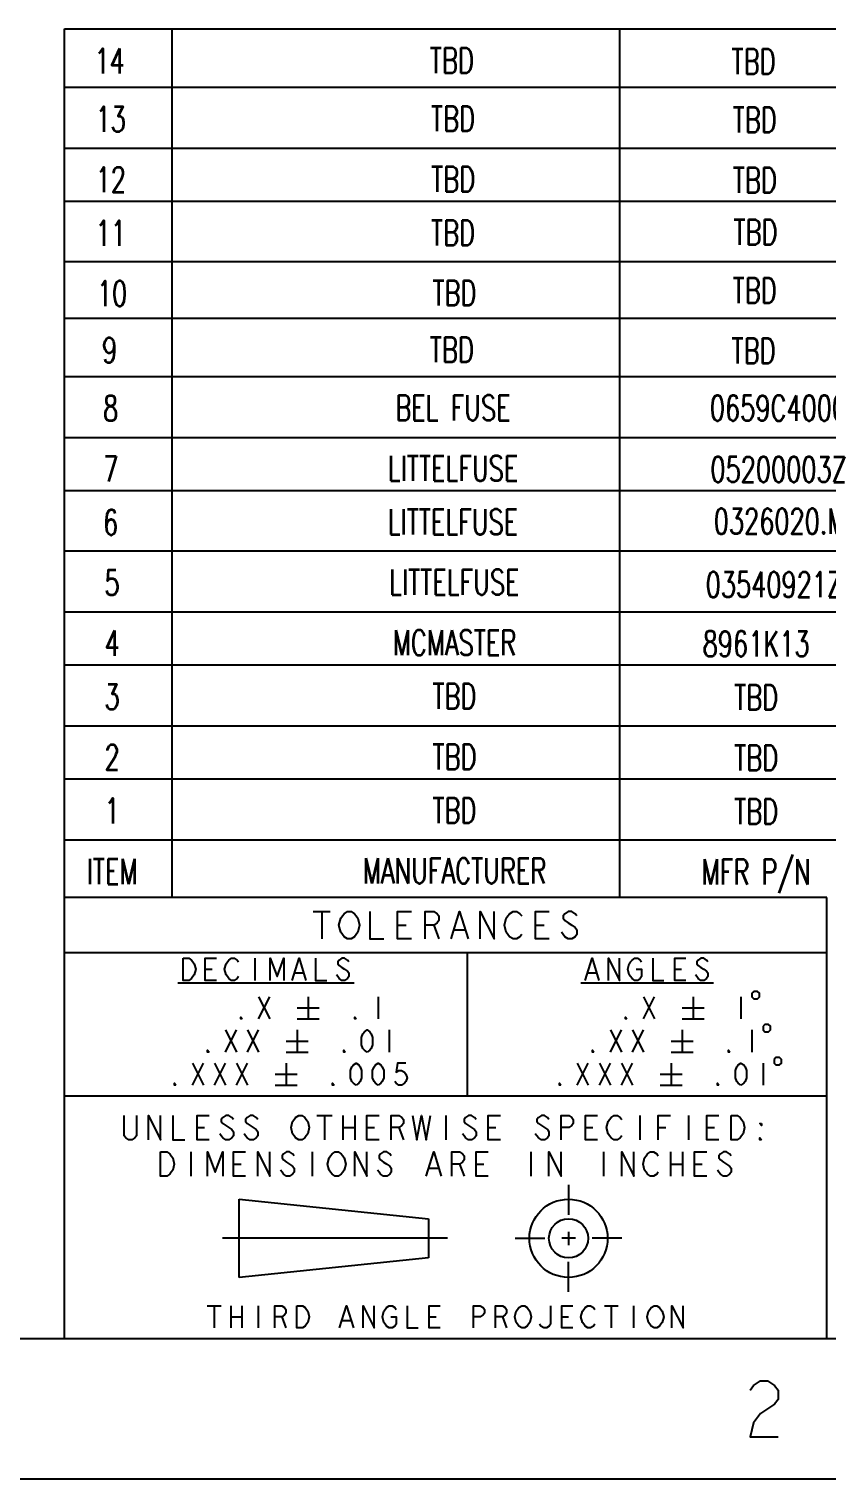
# Model space of a CAD drawing. Extents: x 0 to 22, y 0 to 17.
# Drawn here: x 11.13 to 13.98, y 0 to 5.17 of the extents above; entities that cross this region are included whole.
import ezdxf
from ezdxf.enums import TextEntityAlignment as Align
from ezdxf.lldxf.tags import DXFTag

# ---------------------------------------------------------------- set-up
doc = ezdxf.new("R2010")
doc.units = 0
doc.header["$LTSCALE"] = 1.21
doc.header["$MEASUREMENT"] = 0
doc.layers.add('DEFAULT_1', color=7, linetype='CENTER')
doc.styles.add('STNARROW', font='ROMANS', dxfattribs={"width": 0.7})
tags = doc.linetypes.add('CENTER', pattern=[0.6, 0.375, -0.075, 0.075, -0.075]).pattern_tags.tags
tags[10:11] = [DXFTag(74, 4), DXFTag(75, 0), DXFTag(340, '0'), DXFTag(46, 1.0), DXFTag(50, 0.0), DXFTag(44, 0.0), DXFTag(45, 0.0)]
tags[8:9] = [DXFTag(74, 4), DXFTag(75, 0), DXFTag(340, '0'), DXFTag(46, 1.0), DXFTag(50, 0.0), DXFTag(44, 0.0), DXFTag(45, 0.0)]
tags[6:7] = [DXFTag(74, 4), DXFTag(75, 0), DXFTag(340, '0'), DXFTag(46, 1.0), DXFTag(50, 0.0), DXFTag(44, 0.0), DXFTag(45, 0.0)]
tags[4:5] = [DXFTag(74, 4), DXFTag(75, 0), DXFTag(340, '0'), DXFTag(46, 1.0), DXFTag(50, 0.0), DXFTag(44, 0.0), DXFTag(45, 0.0)]

msp = doc.modelspace()

# ---------------------------------------------------------------- linework, layer by layer
for p, q in [((11.2559, 2.0748), (11.2559, 5.1747)), ((11.2559, 5.1747), (21.4911, 5.1747)), ((11.639, 2.0748), (11.639, 5.1747)), ((13.2371, 2.0748), (13.2371, 5.1747)), ((11.2559, 4.9671), (21.4951, 4.9671)), ((11.2559, 4.7493), (21.4951, 4.7493)), ((11.2559, 4.5599), (21.4951, 4.5599)), ((11.2559, 4.3449), (21.5, 4.3449)), ((11.2559, 4.1427), (21.4911, 4.1427)), ((11.2559, 3.9351), (21.4951, 3.9351)), ((11.2559, 3.7173), (21.4951, 3.7173)), ((11.2559, 3.5279), (21.4951, 3.5279)), ((11.2559, 3.3129), (21.5, 3.3129)), ((11.2559, 3.0951), (21.5, 3.0951)), ((11.2559, 2.9057), (21.5, 2.9057)), ((11.2559, 2.6879), (21.5, 2.6879)), ((11.2559, 2.4985), (21.5, 2.4985)), ((11.2559, 2.2806), (21.5, 2.2806))]:
    msp.add_line(p, q)
at = {"color": 2, "linetype": 'Continuous'}
for p, q in [((13.9763, 2.0748), (11.2559, 2.0748)), ((11.2559, 0.5), (11.2559, 2.0748)), ((13.9763, 0.5), (13.9763, 2.0748)), ((12.1424, 2.0256), (12.2039, 2.0256)), ((12.1732, 2.0256), (12.1732, 1.9272)), ((12.4439, 1.9764), (12.4746, 1.9764)), ((12.573, 1.9764), (12.5915, 1.9272)), ((12.936, 1.9764), (12.9667, 1.9764)), ((12.6469, 1.96), (12.6838, 1.96)), ((13.9763, 1.878), (11.2559, 1.878)), ((12.6929, 1.3661), (12.6929, 1.878)), ((11.7578, 1.8189), (11.7824, 1.8189)), ((11.935, 1.8583), (11.935, 1.7795)), ((13.433, 1.8189), (13.4576, 1.8189)), ((11.6594, 1.7707), (12.2893, 1.7707)), ((12.0777, 1.8058), (12.1072, 1.8058)), ((13.0984, 1.7707), (13.5708, 1.7707)), ((13.123, 1.8058), (13.1525, 1.8058)), ((11.9481, 1.7205), (11.9875, 1.6417)), ((11.9481, 1.6417), (11.9875, 1.7205)), ((12.1253, 1.7205), (12.1253, 1.6417)), ((12.3746, 1.7205), (12.3746, 1.6417)), ((13.3215, 1.7205), (13.3609, 1.6417)), ((13.3215, 1.6417), (13.3609, 1.7205)), ((13.4986, 1.7205), (13.4986, 1.6417)), ((13.6693, 1.7205), (13.6693, 1.6417)), ((12.0859, 1.6811), (12.1647, 1.6811)), ((13.4593, 1.6811), (13.538, 1.6811)), ((12.0859, 1.6417), (12.1647, 1.6417)), ((13.4593, 1.6417), (13.538, 1.6417)), ((11.83, 1.6024), (11.8694, 1.5236)), ((11.83, 1.5236), (11.8694, 1.6024)), ((11.9088, 1.6024), (11.9481, 1.5236)), ((11.9088, 1.5236), (11.9481, 1.6024)), ((12.0465, 1.563), (12.1253, 1.563)), ((12.0859, 1.6024), (12.0859, 1.5236)), ((12.414, 1.6024), (12.414, 1.5236)), ((13.2034, 1.6024), (13.2427, 1.5236)), ((13.2034, 1.5236), (13.2427, 1.6024)), ((13.2821, 1.6024), (13.3215, 1.5236)), ((13.2821, 1.5236), (13.3215, 1.6024)), ((13.4199, 1.563), (13.4986, 1.563)), ((13.4593, 1.6024), (13.4593, 1.5236)), ((13.7086, 1.6024), (13.7086, 1.5236)), ((12.0465, 1.5236), (12.1253, 1.5236)), ((13.4199, 1.5236), (13.4986, 1.5236)), ((11.7119, 1.4843), (11.7513, 1.4055)), ((11.7119, 1.4055), (11.7513, 1.4843)), ((11.7906, 1.4843), (11.83, 1.4055)), ((11.7906, 1.4055), (11.83, 1.4843)), ((11.8694, 1.4843), (11.9088, 1.4055)), ((11.8694, 1.4055), (11.9088, 1.4843)), ((12.0465, 1.4843), (12.0465, 1.4055)), ((13.0853, 1.4843), (13.1246, 1.4055)), ((13.0853, 1.4055), (13.1246, 1.4843)), ((13.164, 1.4843), (13.2034, 1.4055)), ((13.164, 1.4055), (13.2034, 1.4843)), ((13.2427, 1.4843), (13.2821, 1.4055)), ((13.2427, 1.4055), (13.2821, 1.4843)), ((13.4199, 1.4843), (13.4199, 1.4055)), ((13.748, 1.4843), (13.748, 1.4055)), ((12.0072, 1.4449), (12.0859, 1.4449)), ((12.0072, 1.4055), (12.0859, 1.4055)), ((13.3805, 1.4449), (13.4593, 1.4449)), ((13.3805, 1.4055), (13.4593, 1.4055)), ((13.9763, 1.3661), (11.2559, 1.3661)), ((12.156, 1.2972), (12.2101, 1.2972)), ((12.183, 1.2972), (12.183, 1.2106)), ((12.248, 1.2972), (12.248, 1.2106)), ((12.2913, 1.2972), (12.2913, 1.2106)), ((12.6161, 1.2972), (12.6161, 1.2106)), ((13.309, 1.2972), (13.309, 1.2106)), ((13.4822, 1.2972), (13.4822, 1.2106)), ((11.7283, 1.2539), (11.7554, 1.2539)), ((12.248, 1.2539), (12.2913, 1.2539)), ((12.3346, 1.2539), (12.3617, 1.2539)), ((12.4483, 1.2539), (12.4645, 1.2106)), ((12.7677, 1.2539), (12.7947, 1.2539)), ((13.1141, 1.2539), (13.1412, 1.2539)), ((13.374, 1.2539), (13.401, 1.2539)), ((13.5472, 1.2539), (13.5743, 1.2539)), ((11.7067, 1.1673), (11.7067, 1.0807)), ((12.1397, 1.1673), (12.1397, 1.0807)), ((12.9193, 1.1673), (12.9193, 1.0807)), ((13.1791, 1.1673), (13.1791, 1.0807)), ((13.4173, 1.1673), (13.4173, 1.0807)), ((13.4606, 1.1673), (13.4606, 1.0807)), ((11.8582, 1.124), (11.8853, 1.124)), ((12.5566, 1.1096), (12.589, 1.1096)), ((12.6648, 1.124), (12.6811, 1.0807)), ((12.7244, 1.124), (12.7514, 1.124)), ((13.4173, 1.124), (13.4606, 1.124)), ((13.5039, 1.124), (13.531, 1.124)), ((11.7647, 0.6181), (11.8139, 0.6181)), ((11.7893, 0.6181), (11.7893, 0.5394)), ((11.8484, 0.6181), (11.8484, 0.5394)), ((11.8484, 0.5787), (11.8878, 0.5787)), ((11.8878, 0.6181), (11.8878, 0.5394)), ((11.9468, 0.6181), (11.9468, 0.5394)), ((12.0305, 0.5787), (12.0452, 0.5394)), ((12.557, 0.5787), (12.5817, 0.5787)), ((12.8179, 0.5787), (12.8326, 0.5394)), ((13.0295, 0.5787), (13.0541, 0.5787)), ((13.182, 0.6181), (13.2313, 0.6181)), ((13.2067, 0.6181), (13.2067, 0.5394)), ((13.2854, 0.6181), (13.2854, 0.5394)), ((12.247, 0.5656), (12.2765, 0.5656)), ((13.9763, 0.5), (11.2559, 0.5))]:
    msp.add_line(p, q, dxfattribs=at)
at = {"color": 7, "linetype": 'Continuous'}
for p, q in [((13.0539, 1.0495), (13.0539, 0.9428)), ((11.8791, 0.9984), (12.5541, 0.9287)), ((11.8791, 0.7194), (11.8791, 0.9984)), ((12.5541, 0.9287), (12.5541, 0.7892)), ((13.0539, 0.882), (13.0539, 0.8347)), ((12.8633, 0.8589), (12.97, 0.8589)), ((13.0783, 0.8589), (13.03, 0.8589)), ((13.2445, 0.8589), (13.1378, 0.8589)), ((12.5541, 0.7892), (11.8791, 0.7194)), ((13.0539, 0.6683), (13.0539, 0.775)), ((21.5, 0.5), (0.5, 0.5)), ((22, 0), (0, 0))]:
    msp.add_line(p, q, dxfattribs=at)
at = {"color": 2, "linetype": 'Continuous'}
for points in [[(12.2962, 1.9436), (12.2901, 1.9354), (12.2778, 1.9272), (12.2655, 1.9272), (12.2532, 1.9354), (12.247, 1.9436), (12.2409, 1.9518), (12.2347, 1.9764), (12.2409, 2.001), (12.247, 2.0092), (12.2532, 2.0174), (12.2655, 2.0256), (12.2778, 2.0256), (12.2901, 2.0174), (12.2962, 2.0092), (12.3024, 2.001), (12.3085, 1.9764), (12.3024, 1.9518), (12.2962, 1.9436)], [(12.3454, 2.0256), (12.3454, 1.9272), (12.3946, 1.9272)], [(12.4931, 1.9272), (12.4439, 1.9272), (12.4439, 2.0256), (12.4931, 2.0256)], [(12.5423, 1.9272), (12.5423, 2.0256), (12.573, 2.0256), (12.5853, 2.0174), (12.5915, 2.0092), (12.5915, 1.9928), (12.5853, 1.9846), (12.573, 1.9764), (12.5423, 1.9764)], [(12.6346, 1.9272), (12.6653, 2.0256), (12.6961, 1.9272)], [(12.7391, 1.9272), (12.7391, 2.0256), (12.7883, 1.9272), (12.7883, 2.0256)], [(12.8868, 1.9436), (12.8806, 1.9354), (12.8683, 1.9272), (12.856, 1.9272), (12.8437, 1.9354), (12.8376, 1.9436), (12.8314, 1.9518), (12.8253, 1.9764), (12.8314, 2.001), (12.8376, 2.0092), (12.8437, 2.0174), (12.856, 2.0256), (12.8683, 2.0256), (12.8806, 2.0174), (12.8868, 2.0092)], [(12.9852, 1.9272), (12.936, 1.9272), (12.936, 2.0256), (12.9852, 2.0256)], [(13.0836, 2.0092), (13.0775, 2.0174), (13.0652, 2.0256), (13.0529, 2.0256), (13.0406, 2.0174), (13.0344, 2.0092), (13.0344, 2.001), (13.0406, 1.9928), (13.0529, 1.9846), (13.0652, 1.9764), (13.0775, 1.9682), (13.0836, 1.96), (13.0836, 1.9436), (13.0775, 1.9354), (13.0652, 1.9272), (13.0529, 1.9272), (13.0406, 1.9354), (13.0344, 1.9436), (13.0283, 1.9518)], [(11.6791, 1.8583), (11.6988, 1.8583), (11.7086, 1.8517), (11.7135, 1.8451), (11.7185, 1.8386), (11.7234, 1.8189), (11.7185, 1.7992), (11.7135, 1.7927), (11.7086, 1.7861), (11.6988, 1.7795), (11.6791, 1.7795), (11.6791, 1.8583)], [(11.7972, 1.7795), (11.7578, 1.7795), (11.7578, 1.8583), (11.7972, 1.8583)], [(11.8759, 1.7927), (11.871, 1.7861), (11.8612, 1.7795), (11.8513, 1.7795), (11.8415, 1.7861), (11.8366, 1.7927), (11.8317, 1.7992), (11.8267, 1.8189), (11.8317, 1.8386), (11.8366, 1.8451), (11.8415, 1.8517), (11.8513, 1.8583), (11.8612, 1.8583), (11.871, 1.8517), (11.8759, 1.8451)], [(11.9891, 1.7795), (11.9891, 1.8583), (12.0137, 1.7927), (12.0383, 1.8583), (12.0383, 1.7795)], [(12.0679, 1.7795), (12.0925, 1.8583), (12.1171, 1.7795)], [(12.1515, 1.8583), (12.1515, 1.7795), (12.1909, 1.7795)], [(12.2696, 1.8451), (12.2647, 1.8517), (12.2549, 1.8583), (12.245, 1.8583), (12.2352, 1.8517), (12.2303, 1.8451), (12.2303, 1.8386), (12.2352, 1.832), (12.245, 1.8255), (12.2549, 1.8189), (12.2647, 1.8123), (12.2696, 1.8058), (12.2696, 1.7927), (12.2647, 1.7861), (12.2549, 1.7795), (12.245, 1.7795), (12.2352, 1.7861), (12.2303, 1.7927), (12.2254, 1.7992)], [(13.1132, 1.7795), (13.1378, 1.8583), (13.1624, 1.7795)], [(13.1968, 1.7795), (13.1968, 1.8583), (13.2362, 1.7795), (13.2362, 1.8583)], [(13.2952, 1.8189), (13.3149, 1.8189), (13.3149, 1.7927), (13.31, 1.7861), (13.3002, 1.7795), (13.2903, 1.7795), (13.2805, 1.7861), (13.2756, 1.7927), (13.2706, 1.7992), (13.2657, 1.8189), (13.2706, 1.8386), (13.2756, 1.8451), (13.2805, 1.8517), (13.2903, 1.8583), (13.3002, 1.8583), (13.31, 1.8517), (13.3149, 1.8451)], [(13.3543, 1.8583), (13.3543, 1.7795), (13.3937, 1.7795)], [(13.4724, 1.7795), (13.433, 1.7795), (13.433, 1.8583), (13.4724, 1.8583)], [(13.5511, 1.8451), (13.5462, 1.8517), (13.5364, 1.8583), (13.5265, 1.8583), (13.5167, 1.8517), (13.5118, 1.8451), (13.5118, 1.8386), (13.5167, 1.832), (13.5265, 1.8255), (13.5364, 1.8189), (13.5462, 1.8123), (13.5511, 1.8058), (13.5511, 1.7927), (13.5462, 1.7861), (13.5364, 1.7795), (13.5265, 1.7795), (13.5167, 1.7861), (13.5118, 1.7927), (13.5069, 1.7992)], [(13.7086, 1.7336), (13.7086, 1.7205), (13.7152, 1.7139), (13.7283, 1.7139), (13.7349, 1.7205), (13.7349, 1.7336), (13.7283, 1.7402), (13.7152, 1.7402), (13.7086, 1.7336)], [(11.8891, 1.6417), (11.8841, 1.6417), (11.8841, 1.6483), (11.8891, 1.6417)], [(12.2959, 1.6417), (12.291, 1.6417), (12.291, 1.6483), (12.2959, 1.6417)], [(13.2624, 1.6417), (13.2575, 1.6417), (13.2575, 1.6483), (13.2624, 1.6417)], [(13.748, 1.6155), (13.748, 1.6024), (13.7546, 1.5958), (13.7677, 1.5958), (13.7742, 1.6024), (13.7742, 1.6155), (13.7677, 1.622), (13.7546, 1.622), (13.748, 1.6155)], [(12.3353, 1.5236), (12.3254, 1.5302), (12.3205, 1.5367), (12.3156, 1.5499), (12.3156, 1.5761), (12.3205, 1.5892), (12.3254, 1.5958), (12.3353, 1.6024), (12.3451, 1.5958), (12.35, 1.5892), (12.3549, 1.5761), (12.3549, 1.5499), (12.35, 1.5367), (12.3451, 1.5302), (12.3353, 1.5236)], [(11.771, 1.5236), (11.766, 1.5236), (11.766, 1.5302), (11.771, 1.5236)], [(12.2565, 1.5236), (12.2516, 1.5236), (12.2516, 1.5302), (12.2565, 1.5236)], [(13.1443, 1.5236), (13.1394, 1.5236), (13.1394, 1.5302), (13.1443, 1.5236)], [(13.6299, 1.5236), (13.625, 1.5236), (13.625, 1.5302), (13.6299, 1.5236)], [(13.7874, 1.4974), (13.7874, 1.4843), (13.7939, 1.4777), (13.807, 1.4777), (13.8136, 1.4843), (13.8136, 1.4974), (13.807, 1.5039), (13.7939, 1.5039), (13.7874, 1.4974)], [(12.2959, 1.4055), (12.2861, 1.4121), (12.2811, 1.4186), (12.2762, 1.4318), (12.2762, 1.458), (12.2811, 1.4711), (12.2861, 1.4777), (12.2959, 1.4843), (12.3057, 1.4777), (12.3107, 1.4711), (12.3156, 1.458), (12.3156, 1.4318), (12.3107, 1.4186), (12.3057, 1.4121), (12.2959, 1.4055)], [(12.3746, 1.4055), (12.3648, 1.4121), (12.3599, 1.4186), (12.3549, 1.4318), (12.3549, 1.458), (12.3599, 1.4711), (12.3648, 1.4777), (12.3746, 1.4843), (12.3845, 1.4777), (12.3894, 1.4711), (12.3943, 1.458), (12.3943, 1.4318), (12.3894, 1.4186), (12.3845, 1.4121), (12.3746, 1.4055)], [(12.4731, 1.4843), (12.4435, 1.4843), (12.4386, 1.4514), (12.4485, 1.458), (12.4583, 1.458), (12.4681, 1.4514), (12.4731, 1.4449), (12.478, 1.4318), (12.4731, 1.4186), (12.4681, 1.4121), (12.4583, 1.4055), (12.4485, 1.4055), (12.4386, 1.4121), (12.4337, 1.4186)], [(13.6693, 1.4055), (13.6594, 1.4121), (13.6545, 1.4186), (13.6496, 1.4318), (13.6496, 1.458), (13.6545, 1.4711), (13.6594, 1.4777), (13.6693, 1.4843), (13.6791, 1.4777), (13.684, 1.4711), (13.6889, 1.458), (13.6889, 1.4318), (13.684, 1.4186), (13.6791, 1.4121), (13.6693, 1.4055)], [(11.6528, 1.4055), (11.6479, 1.4055), (11.6479, 1.4121), (11.6528, 1.4055)], [(12.2172, 1.4055), (12.2122, 1.4055), (12.2122, 1.4121), (12.2172, 1.4055)], [(13.0262, 1.4055), (13.0213, 1.4055), (13.0213, 1.4121), (13.0262, 1.4055)], [(13.5905, 1.4055), (13.5856, 1.4055), (13.5856, 1.4121), (13.5905, 1.4055)], [(11.5118, 1.2972), (11.5118, 1.2251), (11.5064, 1.2178), (11.4955, 1.2106), (11.4847, 1.2106), (11.4739, 1.2178), (11.4685, 1.2251), (11.4685, 1.2972)], [(11.5551, 1.2106), (11.5551, 1.2972), (11.5984, 1.2106), (11.5984, 1.2972)], [(11.6417, 1.2972), (11.6417, 1.2106), (11.685, 1.2106)], [(11.7716, 1.2106), (11.7283, 1.2106), (11.7283, 1.2972), (11.7716, 1.2972)], [(11.8582, 1.2828), (11.8528, 1.29), (11.842, 1.2972), (11.8312, 1.2972), (11.8203, 1.29), (11.8149, 1.2828), (11.8149, 1.2756), (11.8203, 1.2684), (11.8312, 1.2612), (11.842, 1.2539), (11.8528, 1.2467), (11.8582, 1.2395), (11.8582, 1.2251), (11.8528, 1.2178), (11.842, 1.2106), (11.8312, 1.2106), (11.8203, 1.2178), (11.8149, 1.2251), (11.8095, 1.2323)], [(11.9448, 1.2828), (11.9394, 1.29), (11.9286, 1.2972), (11.9178, 1.2972), (11.9069, 1.29), (11.9015, 1.2828), (11.9015, 1.2756), (11.9069, 1.2684), (11.9178, 1.2612), (11.9286, 1.2539), (11.9394, 1.2467), (11.9448, 1.2395), (11.9448, 1.2251), (11.9394, 1.2178), (11.9286, 1.2106), (11.9178, 1.2106), (11.9069, 1.2178), (11.9015, 1.2251), (11.8961, 1.2323)], [(12.1181, 1.2251), (12.1127, 1.2178), (12.1018, 1.2106), (12.091, 1.2106), (12.0802, 1.2178), (12.0748, 1.2251), (12.0694, 1.2323), (12.0639, 1.2539), (12.0694, 1.2756), (12.0748, 1.2828), (12.0802, 1.29), (12.091, 1.2972), (12.1018, 1.2972), (12.1127, 1.29), (12.1181, 1.2828), (12.1235, 1.2756), (12.1289, 1.2539), (12.1235, 1.2323), (12.1181, 1.2251)], [(12.3779, 1.2106), (12.3346, 1.2106), (12.3346, 1.2972), (12.3779, 1.2972)], [(12.4212, 1.2106), (12.4212, 1.2972), (12.4483, 1.2972), (12.4591, 1.29), (12.4645, 1.2828), (12.4645, 1.2684), (12.4591, 1.2612), (12.4483, 1.2539), (12.4212, 1.2539)], [(12.497, 1.2972), (12.5132, 1.2106), (12.5295, 1.2972), (12.5457, 1.2106), (12.562, 1.2972)], [(12.7244, 1.2828), (12.719, 1.29), (12.7081, 1.2972), (12.6973, 1.2972), (12.6865, 1.29), (12.6811, 1.2828), (12.6811, 1.2756), (12.6865, 1.2684), (12.6973, 1.2612), (12.7081, 1.2539), (12.719, 1.2467), (12.7244, 1.2395), (12.7244, 1.2251), (12.719, 1.2178), (12.7081, 1.2106), (12.6973, 1.2106), (12.6865, 1.2178), (12.6811, 1.2251), (12.6756, 1.2323)], [(12.811, 1.2106), (12.7677, 1.2106), (12.7677, 1.2972), (12.811, 1.2972)], [(12.9842, 1.2828), (12.9788, 1.29), (12.968, 1.2972), (12.9571, 1.2972), (12.9463, 1.29), (12.9409, 1.2828), (12.9409, 1.2756), (12.9463, 1.2684), (12.9571, 1.2612), (12.968, 1.2539), (12.9788, 1.2467), (12.9842, 1.2395), (12.9842, 1.2251), (12.9788, 1.2178), (12.968, 1.2106), (12.9571, 1.2106), (12.9463, 1.2178), (12.9409, 1.2251), (12.9355, 1.2323)], [(13.0275, 1.2106), (13.0275, 1.2972), (13.0546, 1.2972), (13.0654, 1.29), (13.0708, 1.2828), (13.0708, 1.2684), (13.0654, 1.2612), (13.0546, 1.2539), (13.0275, 1.2539)], [(13.1574, 1.2106), (13.1141, 1.2106), (13.1141, 1.2972), (13.1574, 1.2972)], [(13.2441, 1.2251), (13.2386, 1.2178), (13.2278, 1.2106), (13.217, 1.2106), (13.2062, 1.2178), (13.2007, 1.2251), (13.1953, 1.2323), (13.1899, 1.2539), (13.1953, 1.2756), (13.2007, 1.2828), (13.2062, 1.29), (13.217, 1.2972), (13.2278, 1.2972), (13.2386, 1.29), (13.2441, 1.2828)], [(13.374, 1.2106), (13.374, 1.2972), (13.4173, 1.2972)], [(13.5905, 1.2106), (13.5472, 1.2106), (13.5472, 1.2972), (13.5905, 1.2972)], [(13.6338, 1.2972), (13.6555, 1.2972), (13.6663, 1.29), (13.6717, 1.2828), (13.6771, 1.2756), (13.6825, 1.2539), (13.6771, 1.2323), (13.6717, 1.2251), (13.6663, 1.2178), (13.6555, 1.2106), (13.6338, 1.2106), (13.6338, 1.2972)], [(13.7421, 1.2684), (13.7421, 1.2612), (13.7367, 1.2684), (13.7421, 1.2684)], [(13.7421, 1.2106), (13.7367, 1.2106), (13.7367, 1.2178), (13.7421, 1.2106)], [(11.5984, 1.1673), (11.62, 1.1673), (11.6309, 1.1601), (11.6363, 1.1529), (11.6417, 1.1457), (11.6471, 1.124), (11.6417, 1.1024), (11.6363, 1.0951), (11.6309, 1.0879), (11.62, 1.0807), (11.5984, 1.0807), (11.5984, 1.1673)], [(11.7662, 1.0807), (11.7662, 1.1673), (11.7933, 1.0951), (11.8203, 1.1673), (11.8203, 1.0807)], [(11.9015, 1.0807), (11.8582, 1.0807), (11.8582, 1.1673), (11.9015, 1.1673)], [(11.9448, 1.0807), (11.9448, 1.1673), (11.9881, 1.0807), (11.9881, 1.1673)], [(12.0748, 1.1529), (12.0694, 1.1601), (12.0585, 1.1673), (12.0477, 1.1673), (12.0369, 1.1601), (12.0315, 1.1529), (12.0315, 1.1457), (12.0369, 1.1385), (12.0477, 1.1312), (12.0585, 1.124), (12.0694, 1.1168), (12.0748, 1.1096), (12.0748, 1.0951), (12.0694, 1.0879), (12.0585, 1.0807), (12.0477, 1.0807), (12.0369, 1.0879), (12.0315, 1.0951), (12.026, 1.1024)], [(12.248, 1.0951), (12.2426, 1.0879), (12.2318, 1.0807), (12.2209, 1.0807), (12.2101, 1.0879), (12.2047, 1.0951), (12.1993, 1.1024), (12.1939, 1.124), (12.1993, 1.1457), (12.2047, 1.1529), (12.2101, 1.1601), (12.2209, 1.1673), (12.2318, 1.1673), (12.2426, 1.1601), (12.248, 1.1529), (12.2534, 1.1457), (12.2588, 1.124), (12.2534, 1.1024), (12.248, 1.0951)], [(12.2913, 1.0807), (12.2913, 1.1673), (12.3346, 1.0807), (12.3346, 1.1673)], [(12.4212, 1.1529), (12.4158, 1.1601), (12.405, 1.1673), (12.3942, 1.1673), (12.3833, 1.1601), (12.3779, 1.1529), (12.3779, 1.1457), (12.3833, 1.1385), (12.3942, 1.1312), (12.405, 1.124), (12.4158, 1.1168), (12.4212, 1.1096), (12.4212, 1.0951), (12.4158, 1.0879), (12.405, 1.0807), (12.3942, 1.0807), (12.3833, 1.0879), (12.3779, 1.0951), (12.3725, 1.1024)], [(12.5457, 1.0807), (12.5728, 1.1673), (12.5999, 1.0807)], [(12.6378, 1.0807), (12.6378, 1.1673), (12.6648, 1.1673), (12.6756, 1.1601), (12.6811, 1.1529), (12.6811, 1.1385), (12.6756, 1.1312), (12.6648, 1.124), (12.6378, 1.124)], [(12.7677, 1.0807), (12.7244, 1.0807), (12.7244, 1.1673), (12.7677, 1.1673)], [(12.9842, 1.0807), (12.9842, 1.1673), (13.0275, 1.0807), (13.0275, 1.1673)], [(13.2441, 1.0807), (13.2441, 1.1673), (13.2874, 1.0807), (13.2874, 1.1673)], [(13.374, 1.0951), (13.3686, 1.0879), (13.3577, 1.0807), (13.3469, 1.0807), (13.3361, 1.0879), (13.3307, 1.0951), (13.3253, 1.1024), (13.3198, 1.124), (13.3253, 1.1457), (13.3307, 1.1529), (13.3361, 1.1601), (13.3469, 1.1673), (13.3577, 1.1673), (13.3686, 1.1601), (13.374, 1.1529)], [(13.5472, 1.0807), (13.5039, 1.0807), (13.5039, 1.1673), (13.5472, 1.1673)], [(13.6338, 1.1529), (13.6284, 1.1601), (13.6176, 1.1673), (13.6068, 1.1673), (13.5959, 1.1601), (13.5905, 1.1529), (13.5905, 1.1457), (13.5959, 1.1385), (13.6068, 1.1312), (13.6176, 1.124), (13.6284, 1.1168), (13.6338, 1.1096), (13.6338, 1.0951), (13.6284, 1.0879), (13.6176, 1.0807), (13.6068, 1.0807), (13.5959, 1.0879), (13.5905, 1.0951), (13.5851, 1.1024)], [(12.0059, 0.5394), (12.0059, 0.6181), (12.0305, 0.6181), (12.0403, 0.6115), (12.0452, 0.605), (12.0452, 0.5919), (12.0403, 0.5853), (12.0305, 0.5787), (12.0059, 0.5787)], [(12.0846, 0.6181), (12.1043, 0.6181), (12.1141, 0.6115), (12.1191, 0.605), (12.124, 0.5984), (12.1289, 0.5787), (12.124, 0.5591), (12.1191, 0.5525), (12.1141, 0.5459), (12.1043, 0.5394), (12.0846, 0.5394), (12.0846, 0.6181)], [(12.2372, 0.5394), (12.2618, 0.6181), (12.2864, 0.5394)], [(12.3208, 0.5394), (12.3208, 0.6181), (12.3602, 0.5394), (12.3602, 0.6181)], [(12.4193, 0.5787), (12.4389, 0.5787), (12.4389, 0.5525), (12.434, 0.5459), (12.4242, 0.5394), (12.4143, 0.5394), (12.4045, 0.5459), (12.3996, 0.5525), (12.3946, 0.5591), (12.3897, 0.5787), (12.3946, 0.5984), (12.3996, 0.605), (12.4045, 0.6115), (12.4143, 0.6181), (12.4242, 0.6181), (12.434, 0.6115), (12.4389, 0.605)], [(12.4783, 0.6181), (12.4783, 0.5394), (12.5177, 0.5394)], [(12.5964, 0.5394), (12.557, 0.5394), (12.557, 0.6181), (12.5964, 0.6181)], [(12.7145, 0.5394), (12.7145, 0.6181), (12.7391, 0.6181), (12.749, 0.6115), (12.7539, 0.605), (12.7539, 0.5919), (12.749, 0.5853), (12.7391, 0.5787), (12.7145, 0.5787)], [(12.7933, 0.5394), (12.7933, 0.6181), (12.8179, 0.6181), (12.8277, 0.6115), (12.8326, 0.605), (12.8326, 0.5919), (12.8277, 0.5853), (12.8179, 0.5787), (12.7933, 0.5787)], [(12.9114, 0.5525), (12.9065, 0.5459), (12.8966, 0.5394), (12.8868, 0.5394), (12.8769, 0.5459), (12.872, 0.5525), (12.8671, 0.5591), (12.8622, 0.5787), (12.8671, 0.5984), (12.872, 0.605), (12.8769, 0.6115), (12.8868, 0.6181), (12.8966, 0.6181), (12.9065, 0.6115), (12.9114, 0.605), (12.9163, 0.5984), (12.9212, 0.5787), (12.9163, 0.5591), (12.9114, 0.5525)], [(12.9901, 0.6181), (12.9901, 0.5525), (12.9852, 0.5459), (12.9754, 0.5394), (12.9655, 0.5394), (12.9557, 0.5459), (12.9507, 0.5525)], [(13.0689, 0.5394), (13.0295, 0.5394), (13.0295, 0.6181), (13.0689, 0.6181)], [(13.1476, 0.5525), (13.1427, 0.5459), (13.1328, 0.5394), (13.123, 0.5394), (13.1132, 0.5459), (13.1082, 0.5525), (13.1033, 0.5591), (13.0984, 0.5787), (13.1033, 0.5984), (13.1082, 0.605), (13.1132, 0.6115), (13.123, 0.6181), (13.1328, 0.6181), (13.1427, 0.6115), (13.1476, 0.605)], [(13.3838, 0.5525), (13.3789, 0.5459), (13.3691, 0.5394), (13.3592, 0.5394), (13.3494, 0.5459), (13.3444, 0.5525), (13.3395, 0.5591), (13.3346, 0.5787), (13.3395, 0.5984), (13.3444, 0.605), (13.3494, 0.6115), (13.3592, 0.6181), (13.3691, 0.6181), (13.3789, 0.6115), (13.3838, 0.605), (13.3887, 0.5984), (13.3937, 0.5787), (13.3887, 0.5591), (13.3838, 0.5525)], [(13.4232, 0.5394), (13.4232, 0.6181), (13.4626, 0.5394), (13.4626, 0.6181)], [(13.7017, 0.3167), (13.7142, 0.3333), (13.7392, 0.35), (13.7642, 0.35), (13.7892, 0.3333), (13.8017, 0.3167), (13.8017, 0.2833), (13.7892, 0.2667), (13.7642, 0.25), (13.7392, 0.2333), (13.7142, 0.2), (13.7017, 0.15), (13.8017, 0.15)]]:
    msp.add_lwpolyline(points, dxfattribs=at)
at = {"color": 7, "linetype": 'Continuous'}
for radius in [0.1395, 0.0698]:
    msp.add_circle((13.0539, 0.8589), radius, dxfattribs=at)
at = {"layer": 'DEFAULT_1', "color": 7, "linetype": 'CENTER'}
msp.add_line((12.6224, 0.8589), (11.8191, 0.8589), dxfattribs=at)

# ---------------------------------------------------------------- texts
at = {"style": 'STNARROW', "width": 0.7}
for s, height, p in [('14', 0.09017, (11.4162, 5.0155, -0.0289)), ('TBD', 0.09017, (12.6375, 5.0172, -0.0289)), ('TBD', 0.09017, (13.7141, 5.0134, -0.0289)), ('13', 0.09017, (11.4201, 4.8079, -0.0289)), ('TBD', 0.09017, (12.6414, 4.8096, -0.0289)), ('TBD', 0.09017, (13.718, 4.8058, -0.0289)), ('12', 0.09017, (11.4206, 4.592, -0.0289)), ('TBD', 0.09017, (12.6419, 4.5937, -0.0289)), ('TBD', 0.09017, (13.7185, 4.5899, -0.0289)), ('11', 0.09017, (11.4201, 4.4007, -0.0289)), ('TBD', 0.09017, (12.6414, 4.4024, -0.0289)), ('TBD', 0.09017, (13.7207, 4.4047, -0.0289)), ('10', 0.09017, (11.425, 4.1857, -0.0289)), ('TBD', 0.09017, (12.6463, 4.1874, -0.0289)), ('TBD', 0.09017, (13.7179, 4.1967, -0.0289)), ('9', 0.0902, (11.4162, 3.9835, -0.0289)), ('TBD', 0.09017, (12.6375, 3.9852, -0.0289)), ('TBD', 0.09017, (13.7141, 3.9815, -0.0289)), ('8', 0.0902, (11.4201, 3.7759, -0.0289)), ('BEL FUSE', 0.09017, (12.6414, 3.7776, -0.0289)), ('0659C4000-12', 0.090167, (13.8924, 3.7767, -0.0289)), ('7', 0.0902, (11.4206, 3.56, -0.0289)), ('LITTELFUSE', 0.09017, (12.6419, 3.5617, -0.0289)), ('05200003Z ', 0.09017, (13.8253, 3.5579, -0.0289)), ('6', 0.0902, (11.4201, 3.3687, -0.0289)), ('LITTELFUSE', 0.09017, (12.6414, 3.3704, -0.0289)), ('0326020.MXDP ', 0.090167, (13.913, 3.3727, -0.0289)), ('5', 0.0902, (11.425, 3.1537, -0.0289)), ('LITTELFUSE', 0.09017, (12.6463, 3.1554, -0.0289)), ('   03540921ZXBL ', 0.090167, (13.8164, 3.1469, -0.0289)), ('4', 0.0902, (11.4255, 2.9378, -0.0289)), ('MCMASTER', 0.09017, (12.6468, 2.9395, -0.0289)), ('8961K13', 0.09017, (13.7234, 2.9357, -0.0289)), ('3', 0.0902, (11.425, 2.7465, -0.0289)), ('TBD', 0.09017, (12.6463, 2.7482, -0.0289)), ('TBD', 0.09017, (13.7229, 2.7444, -0.0289)), ('2', 0.0902, (11.4255, 2.5306, -0.0289)), ('TBD', 0.09017, (12.6468, 2.5323, -0.0289)), ('TBD', 0.09017, (13.7234, 2.5285, -0.0289)), ('1', 0.0902, (11.425, 2.3393, -0.0289)), ('TBD', 0.09017, (12.6463, 2.341, -0.0289)), ('TBD', 0.09017, (13.7229, 2.3372, -0.0289)), ('MFR P/N', 0.09017, (13.7234, 2.1213, -0.0289)), ('ITEM', 0.09017, (11.4255, 2.1233, -0.0289)), ('MANUFACTURER', 0.090167, (12.6468, 2.1251, -0.0289))]:
    msp.add_text(s, height=height, dxfattribs=at).set_placement(p, align=Align.CENTER)

doc.saveas('drawing.dxf')
